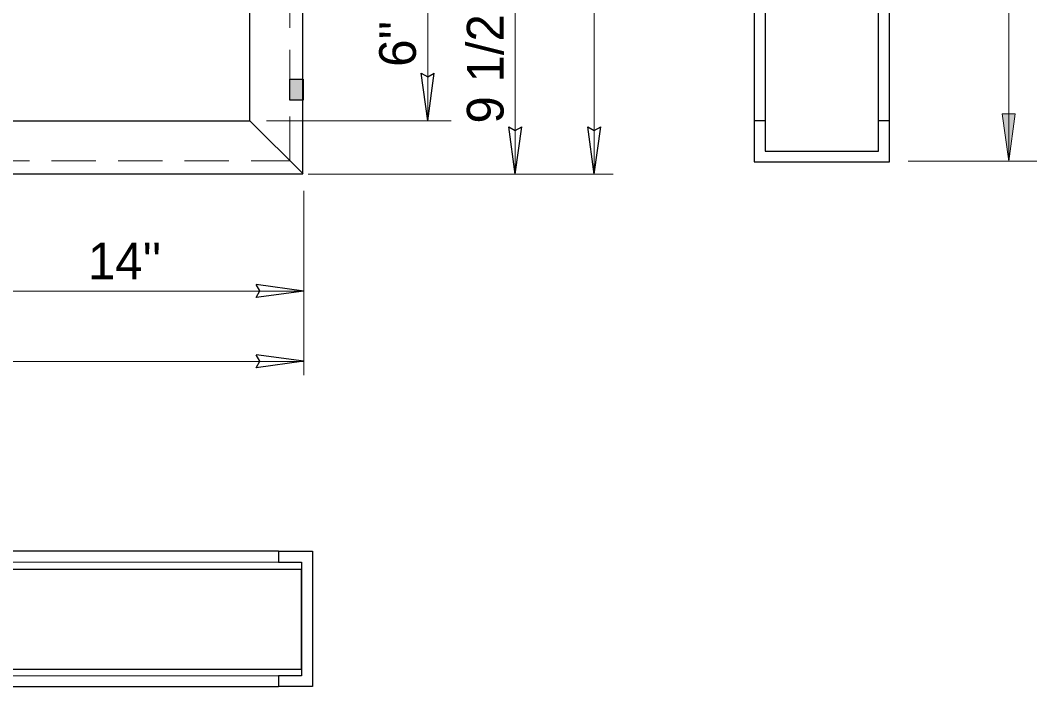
# Model space of a CAD drawing. Extents: x 139 to 512, y -134 to 135.
# Drawn here: x 377.86 to 412.95, y 8.49 to 31.48 of the extents above; entities that cross this region are included whole.
import ezdxf

# ---------------------------------------------------------------- set-up
doc = ezdxf.new("R2010")
doc.units = 0
doc.header["$LTSCALE"] = 0.51
doc.linetypes.add('MEDIUM_DASHED', pattern=[4.5, 3, -1.5])
doc.layers.add('1', color=7, linetype='Continuous', lineweight=13)

msp = doc.modelspace()

# ---------------------------------------------------------------- hatches: boundary and pattern name
at = {"layer": '1'}
for points in [[(387.6177, 28.7222), (387.1624, 28.7222), (387.1624, 29.4464), (387.6177, 29.4464)], [(411.9833, 26.6174), (411.7579, 28.2569), (412.2091, 28.2569)]]:
    msp.add_hatch(color=256, dxfattribs=at).paths.add_polyline_path(points)

# ---------------------------------------------------------------- linework, layer by layer
for p, q in [((397.6711, 26.1712), (397.6711, 76.6487)), ((391.9238, 28.0184), (391.9238, 33.2635)), ((386.3517, 28.0184), (392.7263, 28.0184)), ((408.5044, 26.6174), (412.9463, 26.6174)), ((387.7999, 26.1712), (398.3269, 26.1712)), ((387.6394, 19.234), (387.6394, 25.5974)), ((375.2637, 22.1407), (387.6394, 22.1407)), ((337.1734, 19.7144), (387.6394, 19.7144)), ((386.7702, 12.7885), (338.3588, 12.7885)), ((338.3588, 8.8652), (386.7702, 8.8652))]:
    msp.add_line(p, q, dxfattribs=at)
at = {"layer": '1', "lineweight": 25}
for p, q in [((391.9249, 28.0184), (391.6992, 29.6587)), ((391.9249, 28.0184), (392.1499, 29.6587)), ((385.7806, 28.0154), (387.6177, 26.1877)), ((394.9422, 26.1715), (394.7172, 27.8117)), ((394.9422, 26.1715), (395.1672, 27.8117)), ((397.6718, 26.1715), (397.4464, 27.8117)), ((397.6718, 26.1715), (397.8976, 27.8117)), ((403.5694, 28.0184), (403.1944, 28.0184)), ((407.8658, 28.0184), (407.4908, 28.0184)), ((387.6394, 22.141), (385.9992, 22.3667)), ((387.6394, 22.141), (385.9992, 21.916)), ((387.6394, 19.7155), (385.9992, 19.9405)), ((387.6394, 19.7155), (385.9992, 19.4905)), ((386.7702, 13.1635), (386.7702, 12.7885)), ((387.5648, 8.8652), (386.7702, 8.8652)), ((386.7702, 8.8652), (386.7702, 8.4902)), ((337.1892, 8.4902), (386.7702, 8.4902)), ((387.9398, 8.4902), (386.7702, 8.4902))]:
    msp.add_line(p, q, dxfattribs=at)
for points in [[(403.1944, 26.5945), (407.8658, 26.5945), (407.8658, 76.9495), (403.1944, 76.9495)], [(337.1757, 26.1857), (387.6136, 26.1857), (387.6136, 76.6627), (337.1757, 76.6627)], [(403.5694, 26.9695), (407.4908, 26.9695), (407.4908, 76.5745), (403.5694, 76.5745)], [(339.0068, 28.0169), (385.7821, 28.0169), (385.7821, 74.8312), (339.0068, 74.8312)], [(387.6177, 28.7222), (387.1624, 28.7222), (387.1624, 29.4464), (387.6177, 29.4464)], [(337.5713, 9.0977), (387.5667, 9.0977), (387.5667, 12.5279), (337.5713, 12.5279)]]:
    msp.add_lwpolyline(points, close=True, dxfattribs=at)
at = {"layer": '1', "linetype": 'MEDIUM_DASHED'}
msp.add_lwpolyline([(337.6257, 26.6357), (387.1636, 26.6357), (387.1636, 76.2127), (337.6257, 76.2127)], close=True, dxfattribs=at)
at = {"layer": '1'}
for points in [[(411.9833, 26.6174), (411.9833, 39.1608), (411.9833, 64.0537)], [(394.9414, 26.1712), (394.9414, 34.8347), (394.9414, 43.0457)]]:
    msp.add_lwpolyline(points, dxfattribs=at)
at = {"layer": '1', "lineweight": 25}
for points in [[(391.6992, 29.6587), (391.9272, 29.5319), (392.1499, 29.6587)], [(394.7172, 27.8117), (394.9444, 27.6847), (395.1672, 27.8117)], [(397.4464, 27.8117), (397.6741, 27.6847), (397.8976, 27.8117)], [(385.9992, 21.916), (386.1259, 22.1437), (385.9992, 22.3667)], [(385.9992, 19.4905), (386.1259, 19.7182), (385.9992, 19.9405)], [(386.7702, 13.1635), (337.1892, 13.1635), (337.1892, 8.4902)], [(386.7702, 13.1635), (387.9398, 13.1635), (387.9398, 8.4902)], [(386.7702, 12.7885), (387.5648, 12.7885), (387.5648, 8.8652)]]:
    msp.add_lwpolyline(points, dxfattribs=at)
at = {"layer": '1'}
msp.add_lwpolyline([(411.9833, 26.6174), (411.7579, 28.2569), (412.2091, 28.2569)], close=True, dxfattribs=at)

# ---------------------------------------------------------------- texts
for s, p in [("9 1/2''", (394.5409, 27.9202)), ("6''", (391.5139, 29.8765))]:
    msp.add_text(s, height=1.268, rotation=90, dxfattribs=at).set_placement(p)
msp.add_text("14''", height=1.268, dxfattribs=at).set_placement((380.1904, 22.543))

doc.saveas('drawing.dxf')
